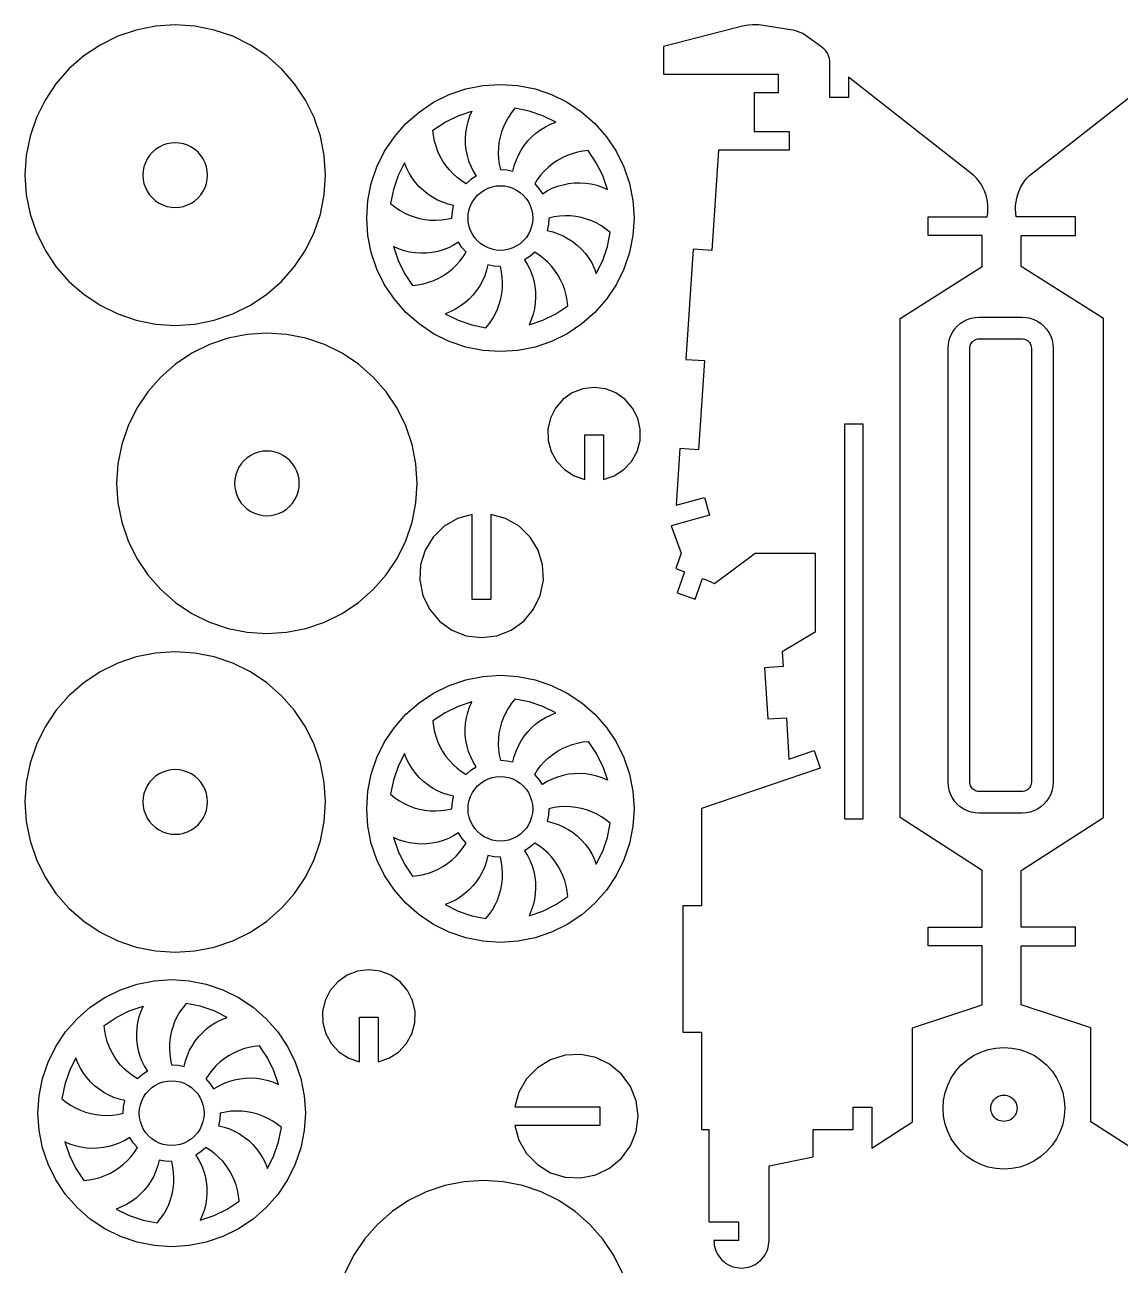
# Model space of a CAD drawing. Extents: x -1116 to 10, y -147 to 515.
# Drawn here: x -1114.5 to -761.1, y 113.3 to 515.3 of the extents above; entities that cross this region are included whole.
import ezdxf

# ---------------------------------------------------------------- set-up
doc = ezdxf.new("R2010")
doc.units = 0
doc.header["$MEASUREMENT"] = 0
doc.layers.get('0').update_dxf_attribs({"linetype": 'CONTINUOUS'})

msp = doc.modelspace()

# ---------------------------------------------------------------- linework, layer by layer
for points in [[(-1053.4, 513.69), (-1059.63, 514.92), (-1065.96, 515.34), (-1072.29, 514.92), (-1078.51, 513.69), (-1084.52, 511.65), (-1090.21, 508.84), (-1095.48, 505.32), (-1100.25, 501.13), (-1104.44, 496.36), (-1107.96, 491.09), (-1110.77, 485.4), (-1112.81, 479.39), (-1114.04, 473.17), (-1114.46, 466.84), (-1114.04, 460.51), (-1112.81, 454.28), (-1110.77, 448.28), (-1107.96, 442.59), (-1104.44, 437.31), (-1100.25, 432.54), (-1095.48, 428.36), (-1090.21, 424.83), (-1084.52, 422.03), (-1078.51, 419.99), (-1072.29, 418.75), (-1065.96, 418.33), (-1059.63, 418.75), (-1053.4, 419.99), (-1047.4, 422.03), (-1041.71, 424.83), (-1036.43, 428.36), (-1031.66, 432.54), (-1027.48, 437.31), (-1023.95, 442.59), (-1021.15, 448.28), (-1019.11, 454.28), (-1017.87, 460.51), (-1017.46, 466.84), (-1017.87, 473.17), (-1019.11, 479.39), (-1021.15, 485.4), (-1023.95, 491.09), (-1027.48, 496.36), (-1031.66, 501.13), (-1036.43, 505.32), (-1041.71, 508.84), (-1047.4, 511.65)], [(-893.75, 128.83), (-884.16, 128.83), (-884.16, 122.83), (-892.14, 122.83), (-892.1, 122.06), (-892, 121.29), (-891.83, 120.53), (-891.6, 119.79), (-891.3, 119.07), (-890.94, 118.38), (-890.53, 117.73), (-890.05, 117.11), (-889.53, 116.54), (-888.96, 116.02), (-888.34, 115.54), (-887.69, 115.13), (-887, 114.77), (-886.28, 114.47), (-885.54, 114.24), (-884.78, 114.07), (-884.01, 113.97), (-883.24, 113.93), (-882.46, 113.97), (-881.69, 114.07), (-880.94, 114.24), (-880.2, 114.47), (-879.48, 114.77), (-878.79, 115.13), (-878.14, 115.54), (-877.52, 116.02), (-876.95, 116.54), (-876.42, 117.11), (-875.95, 117.73), (-875.53, 118.38), (-875.17, 119.07), (-874.88, 119.79), (-874.64, 120.53), (-874.48, 121.29), (-874.37, 122.06), (-874.34, 122.83), (-874.34, 146.91), (-860.14, 149.89), (-860.14, 158.71), (-847.22, 158.71), (-847.22, 165.93), (-841.22, 165.93), (-841.22, 152.65), (-828, 161.15), (-828, 191.47), (-805.55, 198.95), (-805.55, 218.01), (-823.02, 218.01), (-823.02, 224.01), (-805.55, 224.01), (-805.55, 242.34), (-832.02, 259.46), (-832.02, 420.54), (-805.55, 437.36), (-805.55, 447.37), (-823.02, 447.37), (-823.02, 453.37), (-803.94, 453.37), (-803.77, 454.57), (-803.7, 455.79), (-803.73, 457.01), (-803.85, 458.22), (-804.08, 459.42), (-804.4, 460.59), (-804.82, 461.74), (-805.33, 462.84), (-805.93, 463.9), (-806.61, 464.91), (-807.38, 465.86), (-808.22, 466.75), (-848.75, 498.51), (-848.75, 491.95), (-854.74, 491.95), (-854.74, 503.64), (-854.87, 504.53), (-855.14, 505.39), (-855.53, 506.2), (-856.03, 506.94), (-856.65, 507.6), (-857.74, 508.49), (-863.42, 512.55), (-866.02, 513.51), (-877.67, 515.34), (-879.65, 515.33), (-880.97, 515.21), (-882.92, 514.88), (-908.35, 508.33), (-908.35, 499.42), (-871.39, 499.42), (-871.39, 493.42), (-879.17, 493.42), (-879.17, 480.88), (-867.8, 480.88), (-867.8, 474.88), (-890.69, 474.88), (-892.82, 442.5), (-898.8, 442.9), (-901.17, 407.33), (-895.18, 406.93), (-897.1, 378.17), (-903.08, 378.57), (-904.3, 360.25), (-895.17, 362.79), (-893.57, 357.01), (-905.89, 353.57), (-902.68, 344.82), (-904.47, 339.78), (-901.59, 338.76), (-903.99, 332.01), (-898.16, 329.95), (-895.8, 336.59), (-894.89, 336.27), (-891.98, 335.02), (-878.87, 344.82), (-859.47, 344.82), (-859.47, 319.29), (-870.07, 312.86), (-869.78, 308.14), (-875.77, 307.77), (-874.75, 291.26), (-868.76, 291.63), (-867.94, 278.28), (-859.79, 281.05), (-857.85, 275.37), (-896.18, 262.31), (-896.18, 230.88), (-902.18, 230.88), (-902.18, 190.07), (-896.18, 190.07), (-896.18, 158.71), (-893.75, 158.71)], [(-919.36, 441.82), (-921.17, 436.48), (-923.67, 431.42), (-926.8, 426.73), (-930.52, 422.49), (-934.77, 418.77), (-939.46, 415.63), (-944.52, 413.14), (-949.86, 411.32), (-955.39, 410.22), (-961.02, 409.85), (-966.65, 410.22), (-972.19, 411.32), (-977.53, 413.14), (-982.59, 415.63), (-987.28, 418.77), (-991.52, 422.49), (-995.24, 426.73), (-998.38, 431.42), (-1000.87, 436.48), (-1002.69, 441.82), (-1003.79, 447.36), (-1004.16, 452.99), (-1003.79, 458.62), (-1002.69, 464.15), (-1000.87, 469.49), (-998.38, 474.55), (-995.24, 479.25), (-991.52, 483.49), (-987.28, 487.21), (-982.59, 490.34), (-977.53, 492.84), (-972.19, 494.65), (-966.65, 495.75), (-961.02, 496.12), (-955.39, 495.75), (-949.86, 494.65), (-944.52, 492.84), (-939.46, 490.34), (-934.77, 487.21), (-930.52, 483.49), (-926.8, 479.25), (-923.67, 474.55), (-921.17, 469.49), (-919.36, 464.15), (-918.26, 458.62), (-917.89, 452.99), (-918.26, 447.36)], [(-982.26, 477.85), (-982.59, 479.58), (-982.78, 481.34), (-978.89, 483.93), (-974.7, 486), (-970.27, 487.5), (-971, 485.82), (-971.58, 484.08), (-972.01, 482.3), (-972.28, 480.49), (-972.4, 478.66), (-972.35, 476.83), (-972.15, 475.01), (-971.79, 473.21), (-971.27, 471.45), (-970.61, 469.75), (-969.8, 468.1), (-968.85, 466.54), (-970.55, 465.4), (-972.09, 464.05), (-973.57, 465), (-974.97, 466.07), (-976.28, 467.25), (-977.49, 468.53), (-978.59, 469.91), (-979.58, 471.37), (-980.44, 472.9), (-981.18, 474.5), (-981.79, 476.16)], [(-961.02, 468.63), (-958.98, 468.5), (-956.98, 468.1), (-956.54, 469.88), (-955.95, 471.61), (-955.21, 473.29), (-954.34, 474.9), (-953.32, 476.43), (-952.18, 477.86), (-950.91, 479.18), (-949.54, 480.4), (-948.06, 481.49), (-946.5, 482.44), (-944.86, 483.26), (-943.16, 483.93), (-947.35, 486), (-951.78, 487.5), (-956.36, 488.42), (-957.46, 487.04), (-958.45, 485.58), (-959.32, 484.05), (-960.06, 482.45), (-960.67, 480.8), (-961.15, 479.1), (-961.48, 477.37), (-961.67, 475.62), (-961.73, 473.86), (-961.63, 472.1), (-961.4, 470.35)], [(-1057.67, 473.19), (-1058.57, 474.22), (-1059.6, 475.12), (-1060.74, 475.88), (-1061.96, 476.48), (-1063.26, 476.92), (-1064.59, 477.19), (-1065.96, 477.28), (-1067.32, 477.19), (-1068.66, 476.92), (-1069.95, 476.48), (-1071.18, 475.88), (-1072.31, 475.12), (-1073.34, 474.22), (-1074.24, 473.19), (-1075, 472.06), (-1075.6, 470.83), (-1076.04, 469.54), (-1076.31, 468.2), (-1076.4, 466.84), (-1076.31, 465.47), (-1076.04, 464.13), (-1075.6, 462.84), (-1075, 461.62), (-1074.24, 460.48), (-1073.34, 459.45), (-1072.31, 458.55), (-1071.18, 457.8), (-1069.95, 457.19), (-1068.66, 456.75), (-1067.32, 456.49), (-1065.96, 456.4), (-1064.59, 456.49), (-1063.26, 456.75), (-1061.96, 457.19), (-1060.74, 457.8), (-1059.6, 458.55), (-1058.57, 459.45), (-1057.67, 460.48), (-1056.92, 461.62), (-1056.31, 462.84), (-1055.87, 464.13), (-1055.61, 465.47), (-1055.52, 466.84), (-1055.61, 468.2), (-1055.87, 469.54), (-1056.31, 470.83), (-1056.92, 472.06)], [(-948.61, 462.51), (-947.48, 460.81), (-945.91, 461.76), (-944.27, 462.57), (-942.56, 463.24), (-940.8, 463.75), (-939, 464.11), (-937.18, 464.32), (-935.35, 464.36), (-933.52, 464.25), (-931.71, 463.98), (-929.93, 463.55), (-928.19, 462.97), (-926.51, 462.24), (-928.01, 466.66), (-930.08, 470.85), (-932.68, 474.74), (-934.43, 474.55), (-936.16, 474.22), (-937.86, 473.75), (-939.51, 473.14), (-941.11, 472.41), (-942.64, 471.54), (-944.1, 470.55), (-945.48, 469.45), (-946.76, 468.24), (-947.94, 466.93), (-949.01, 465.53), (-949.96, 464.05)], [(-994.04, 466.66), (-995.54, 462.24), (-996.45, 457.65), (-995.08, 456.55), (-993.62, 455.56), (-992.09, 454.69), (-990.49, 453.95), (-988.84, 453.34), (-987.14, 452.87), (-985.41, 452.53), (-983.66, 452.34), (-981.9, 452.29), (-980.14, 452.38), (-978.39, 452.61), (-976.67, 452.99), (-976.53, 455.03), (-976.14, 457.04), (-977.92, 457.47), (-979.65, 458.06), (-981.33, 458.8), (-982.94, 459.68), (-984.46, 460.69), (-985.89, 461.84), (-987.22, 463.1), (-988.43, 464.47), (-989.52, 465.95), (-990.48, 467.51), (-991.3, 469.15), (-991.97, 470.85)], [(-963.73, 463.07), (-962.39, 463.34), (-961.02, 463.43), (-959.66, 463.34), (-958.32, 463.07), (-957.03, 462.63), (-955.8, 462.03), (-954.67, 461.27), (-953.64, 460.37), (-952.74, 459.34), (-951.98, 458.21), (-951.38, 456.98), (-950.94, 455.69), (-950.67, 454.35), (-950.58, 452.99), (-950.67, 451.62), (-950.94, 450.29), (-951.38, 448.99), (-951.98, 447.77), (-952.74, 446.63), (-953.64, 445.61), (-954.67, 444.7), (-955.8, 443.95), (-957.03, 443.34), (-958.32, 442.9), (-959.66, 442.64), (-961.02, 442.55), (-962.39, 442.64), (-963.73, 442.9), (-965.02, 443.34), (-966.24, 443.95), (-967.38, 444.7), (-968.41, 445.61), (-969.31, 446.63), (-970.07, 447.77), (-970.67, 448.99), (-971.11, 450.29), (-971.38, 451.62), (-971.46, 452.99), (-971.38, 454.35), (-971.11, 455.69), (-970.67, 456.98), (-970.07, 458.21), (-969.31, 459.34), (-968.41, 460.37), (-967.38, 461.27), (-966.24, 462.03), (-965.02, 462.63)], [(-925.6, 448.32), (-926.97, 449.43), (-928.43, 450.42), (-929.96, 451.29), (-931.56, 452.03), (-933.21, 452.64), (-934.91, 453.11), (-936.64, 453.44), (-938.39, 453.64), (-940.15, 453.69), (-941.91, 453.6), (-943.66, 453.36), (-945.38, 452.99), (-945.51, 450.95), (-945.91, 448.94), (-944.13, 448.5), (-942.4, 447.91), (-940.72, 447.18), (-939.11, 446.3), (-937.59, 445.28), (-936.15, 444.14), (-934.83, 442.88), (-933.61, 441.5), (-932.53, 440.03), (-931.57, 438.47), (-930.75, 436.83), (-930.08, 435.12), (-928.01, 439.31), (-926.51, 443.74)], [(-989.37, 431.23), (-987.62, 431.42), (-985.89, 431.76), (-984.19, 432.23), (-982.54, 432.83), (-980.94, 433.57), (-979.4, 434.44), (-977.94, 435.42), (-976.57, 436.52), (-975.29, 437.73), (-974.11, 439.04), (-973.04, 440.44), (-972.09, 441.93), (-973.44, 443.46), (-974.57, 445.17), (-976.14, 444.21), (-977.78, 443.4), (-979.49, 442.74), (-981.25, 442.22), (-983.05, 441.86), (-984.87, 441.66), (-986.7, 441.61), (-988.53, 441.73), (-990.34, 442), (-992.12, 442.43), (-993.86, 443.01), (-995.54, 443.74), (-994.04, 439.31), (-991.97, 435.12)], [(-939.27, 424.64), (-939.46, 426.39), (-939.79, 428.12), (-940.26, 429.82), (-940.87, 431.47), (-941.61, 433.07), (-942.47, 434.61), (-943.46, 436.07), (-944.56, 437.44), (-945.77, 438.72), (-947.08, 439.9), (-948.48, 440.97), (-949.96, 441.93), (-951.5, 440.58), (-953.2, 439.44), (-952.25, 437.87), (-951.44, 436.23), (-950.77, 434.52), (-950.26, 432.76), (-949.9, 430.97), (-949.7, 429.15), (-949.65, 427.31), (-949.76, 425.48), (-950.04, 423.67), (-950.46, 421.89), (-951.05, 420.15), (-951.78, 418.47), (-947.35, 419.97), (-943.16, 422.04)], [(-965.69, 417.56), (-964.58, 418.93), (-963.59, 420.39), (-962.73, 421.92), (-961.98, 423.52), (-961.38, 425.18), (-960.9, 426.87), (-960.57, 428.6), (-960.37, 430.35), (-960.32, 432.12), (-960.42, 433.88), (-960.65, 435.62), (-961.02, 437.34), (-963.07, 437.48), (-965.07, 437.88), (-965.51, 436.1), (-966.1, 434.36), (-966.83, 432.68), (-967.71, 431.08), (-968.73, 429.55), (-969.87, 428.12), (-971.14, 426.79), (-972.51, 425.58), (-973.98, 424.49), (-975.55, 423.53), (-977.19, 422.71), (-978.89, 422.04), (-974.7, 419.97), (-970.27, 418.47)], [(-814.47, 417.07), (-813.6, 418.05), (-812.62, 418.91), (-811.53, 419.64), (-810.36, 420.22), (-809.12, 420.64), (-807.84, 420.89), (-806.53, 420.98), (-792.69, 420.98), (-791.39, 420.89), (-790.1, 420.64), (-788.86, 420.22), (-787.69, 419.64), (-786.6, 418.91), (-785.62, 418.05), (-784.76, 417.07), (-784.03, 415.98), (-783.45, 414.81), (-783.03, 413.57), (-782.78, 412.28), (-782.69, 410.98), (-782.69, 270.8), (-782.78, 269.5), (-783.03, 268.21), (-783.45, 266.98), (-784.03, 265.8), (-784.76, 264.72), (-785.62, 263.73), (-786.6, 262.87), (-787.69, 262.14), (-788.86, 261.56), (-790.1, 261.14), (-791.39, 260.89), (-792.69, 260.8), (-806.53, 260.8), (-807.84, 260.89), (-809.12, 261.14), (-810.36, 261.56), (-811.53, 262.14), (-812.62, 262.87), (-813.6, 263.73), (-814.47, 264.72), (-815.19, 265.8), (-815.77, 266.98), (-816.19, 268.21), (-816.45, 269.5), (-816.53, 270.8), (-816.53, 410.98), (-816.45, 412.28), (-816.19, 413.57), (-815.77, 414.81), (-815.19, 415.98)], [(-1030.03, 319.22), (-1023.8, 320.46), (-1017.8, 322.5), (-1012.11, 325.3), (-1006.83, 328.83), (-1002.06, 333.01), (-997.88, 337.78), (-994.35, 343.06), (-991.55, 348.75), (-989.51, 354.75), (-988.27, 360.98), (-987.86, 367.31), (-988.27, 373.64), (-989.51, 379.86), (-991.55, 385.87), (-994.35, 391.56), (-997.88, 396.83), (-1002.06, 401.6), (-1006.83, 405.79), (-1012.11, 409.31), (-1017.8, 412.12), (-1023.8, 414.16), (-1030.03, 415.39), (-1036.36, 415.81), (-1042.69, 415.39), (-1048.91, 414.16), (-1054.92, 412.12), (-1060.61, 409.31), (-1065.88, 405.79), (-1070.65, 401.6), (-1074.84, 396.83), (-1078.36, 391.56), (-1081.17, 385.87), (-1083.21, 379.86), (-1084.44, 373.64), (-1084.86, 367.31), (-1084.44, 360.98), (-1083.21, 354.75), (-1081.17, 348.75), (-1078.36, 343.06), (-1074.84, 337.78), (-1070.65, 333.01), (-1065.88, 328.83), (-1060.61, 325.3), (-1054.92, 322.5), (-1048.91, 320.46), (-1042.69, 319.22), (-1036.36, 318.81)], [(-789.92, 269.65), (-790.09, 269.3), (-790.31, 268.98), (-790.57, 268.68), (-790.87, 268.42), (-791.19, 268.2), (-791.54, 268.03), (-791.92, 267.9), (-792.3, 267.83), (-792.69, 267.8), (-806.53, 267.8), (-806.92, 267.83), (-807.31, 267.9), (-807.68, 268.03), (-808.03, 268.2), (-808.36, 268.42), (-808.65, 268.68), (-808.91, 268.98), (-809.13, 269.3), (-809.3, 269.65), (-809.43, 270.03), (-809.51, 270.41), (-809.53, 270.8), (-809.53, 410.98), (-809.51, 411.37), (-809.43, 411.76), (-809.3, 412.13), (-809.13, 412.48), (-808.91, 412.81), (-808.65, 413.1), (-808.36, 413.36), (-808.03, 413.58), (-807.68, 413.75), (-807.31, 413.88), (-806.92, 413.95), (-806.53, 413.98), (-792.69, 413.98), (-792.3, 413.95), (-791.92, 413.88), (-791.54, 413.75), (-791.19, 413.58), (-790.87, 413.36), (-790.57, 413.1), (-790.31, 412.81), (-790.09, 412.48), (-789.92, 412.13), (-789.79, 411.76), (-789.72, 411.37), (-789.69, 410.98), (-789.69, 270.8), (-789.72, 270.41), (-789.79, 270.03)], [(-933.8, 382.96), (-927.8, 382.96), (-927.8, 368.6), (-924.33, 369.77), (-921.24, 371.74), (-918.72, 374.41), (-916.93, 377.6), (-915.96, 381.13), (-915.88, 384.8), (-916.7, 388.37), (-918.35, 391.64), (-920.75, 394.41), (-923.74, 396.52), (-927.16, 397.83), (-930.8, 398.28), (-934.44, 397.83), (-937.85, 396.52), (-940.85, 394.41), (-943.25, 391.64), (-944.9, 388.37), (-945.71, 384.8), (-945.63, 381.13), (-944.67, 377.6), (-942.87, 374.41), (-940.36, 371.74), (-937.27, 369.77), (-933.8, 368.6)], [(-849.94, 386.39), (-849.94, 258.98), (-843.94, 258.98), (-843.94, 386.39)], [(-1030, 375.59), (-1031.14, 376.35), (-1032.36, 376.95), (-1033.66, 377.39), (-1034.99, 377.66), (-1036.36, 377.75), (-1037.72, 377.66), (-1039.06, 377.39), (-1040.35, 376.95), (-1041.58, 376.35), (-1042.71, 375.59), (-1043.74, 374.69), (-1044.64, 373.66), (-1045.4, 372.53), (-1046, 371.3), (-1046.44, 370.01), (-1046.71, 368.67), (-1046.8, 367.31), (-1046.71, 365.94), (-1046.44, 364.61), (-1046, 363.31), (-1045.4, 362.09), (-1044.64, 360.95), (-1043.74, 359.93), (-1042.71, 359.02), (-1041.58, 358.27), (-1040.35, 357.66), (-1039.06, 357.22), (-1037.72, 356.96), (-1036.36, 356.87), (-1034.99, 356.96), (-1033.66, 357.22), (-1032.36, 357.66), (-1031.14, 358.27), (-1030, 359.02), (-1028.97, 359.93), (-1028.07, 360.95), (-1027.32, 362.09), (-1026.71, 363.31), (-1026.27, 364.61), (-1026.01, 365.94), (-1025.92, 367.31), (-1026.01, 368.67), (-1026.27, 370.01), (-1026.71, 371.3), (-1027.32, 372.53), (-1028.07, 373.66), (-1028.97, 374.69)], [(-964.11, 329.77), (-970.11, 329.77), (-970.11, 357.28), (-974.9, 355.93), (-979.2, 353.44), (-982.76, 349.96), (-985.35, 345.72), (-986.81, 340.96), (-987.05, 336), (-986.07, 331.13), (-983.91, 326.65), (-980.71, 322.84), (-976.67, 319.94), (-972.04, 318.12), (-967.11, 317.5), (-962.18, 318.12), (-957.55, 319.94), (-953.51, 322.84), (-950.31, 326.65), (-948.16, 331.13), (-947.17, 336), (-947.41, 340.96), (-948.88, 345.72), (-951.47, 349.96), (-955.02, 353.44), (-959.33, 355.93), (-964.11, 357.28)], [(-1095.48, 302.92), (-1100.25, 298.74), (-1104.44, 293.97), (-1107.96, 288.69), (-1110.77, 283), (-1112.81, 277), (-1114.04, 270.77), (-1114.46, 264.44), (-1114.04, 258.11), (-1112.81, 251.89), (-1110.77, 245.88), (-1107.96, 240.19), (-1104.44, 234.92), (-1100.25, 230.15), (-1095.48, 225.96), (-1090.21, 222.44), (-1084.52, 219.63), (-1078.51, 217.59), (-1072.29, 216.36), (-1065.96, 215.94), (-1059.63, 216.36), (-1053.4, 217.59), (-1047.4, 219.63), (-1041.71, 222.44), (-1036.43, 225.96), (-1031.66, 230.15), (-1027.48, 234.92), (-1023.95, 240.19), (-1021.15, 245.88), (-1019.11, 251.89), (-1017.87, 258.11), (-1017.46, 264.44), (-1017.87, 270.77), (-1019.11, 277), (-1021.15, 283), (-1023.95, 288.69), (-1027.48, 293.97), (-1031.66, 298.74), (-1036.43, 302.92), (-1041.71, 306.45), (-1047.4, 309.25), (-1053.4, 311.29), (-1059.63, 312.53), (-1065.96, 312.95), (-1072.29, 312.53), (-1078.51, 311.29), (-1084.52, 309.25), (-1090.21, 306.45)], [(-921.17, 278.74), (-919.36, 273.4), (-918.26, 267.87), (-917.89, 262.24), (-918.26, 256.61), (-919.36, 251.07), (-921.17, 245.73), (-923.67, 240.67), (-926.8, 235.98), (-930.52, 231.74), (-934.77, 228.02), (-939.46, 224.88), (-944.52, 222.39), (-949.86, 220.57), (-955.39, 219.47), (-961.02, 219.1), (-966.65, 219.47), (-972.19, 220.57), (-977.53, 222.39), (-982.59, 224.88), (-987.28, 228.02), (-991.52, 231.74), (-995.24, 235.98), (-998.38, 240.67), (-1000.87, 245.73), (-1002.69, 251.07), (-1003.79, 256.61), (-1004.16, 262.24), (-1003.79, 267.87), (-1002.69, 273.4), (-1000.87, 278.74), (-998.38, 283.8), (-995.24, 288.5), (-991.52, 292.74), (-987.28, 296.46), (-982.59, 299.59), (-977.53, 302.09), (-972.19, 303.9), (-966.65, 305), (-961.02, 305.37), (-955.39, 305), (-949.86, 303.9), (-944.52, 302.09), (-939.46, 299.59), (-934.77, 296.46), (-930.52, 292.74), (-926.8, 288.5), (-923.67, 283.8)], [(-956.36, 297.67), (-957.46, 296.29), (-958.45, 294.83), (-959.32, 293.3), (-960.06, 291.7), (-960.67, 290.05), (-961.15, 288.35), (-961.48, 286.62), (-961.67, 284.87), (-961.73, 283.11), (-961.63, 281.35), (-961.4, 279.6), (-961.02, 277.88), (-958.98, 277.75), (-956.98, 277.35), (-956.54, 279.13), (-955.95, 280.86), (-955.21, 282.54), (-954.34, 284.15), (-953.32, 285.68), (-952.18, 287.11), (-950.91, 288.43), (-949.54, 289.65), (-948.06, 290.74), (-946.5, 291.69), (-944.86, 292.51), (-943.16, 293.18), (-947.35, 295.25), (-951.78, 296.75)], [(-970.55, 274.65), (-968.85, 275.79), (-969.8, 277.35), (-970.61, 279), (-971.27, 280.7), (-971.79, 282.46), (-972.15, 284.26), (-972.35, 286.08), (-972.4, 287.91), (-972.28, 289.74), (-972.01, 291.55), (-971.58, 293.33), (-971, 295.07), (-970.27, 296.75), (-974.7, 295.25), (-978.89, 293.18), (-982.78, 290.59), (-982.59, 288.83), (-982.26, 287.1), (-981.79, 285.41), (-981.18, 283.75), (-980.44, 282.15), (-979.58, 280.62), (-978.59, 279.16), (-977.49, 277.78), (-976.28, 276.5), (-974.97, 275.32), (-973.57, 274.25), (-972.09, 273.3)], [(-932.68, 283.99), (-930.08, 280.1), (-928.01, 275.91), (-926.51, 271.49), (-928.19, 272.22), (-929.93, 272.8), (-931.71, 273.23), (-933.52, 273.5), (-935.35, 273.61), (-937.18, 273.57), (-939, 273.36), (-940.8, 273), (-942.56, 272.49), (-944.27, 271.82), (-945.91, 271.01), (-947.48, 270.06), (-948.61, 271.76), (-949.96, 273.3), (-949.01, 274.78), (-947.94, 276.18), (-946.76, 277.49), (-945.48, 278.7), (-944.1, 279.8), (-942.64, 280.79), (-941.11, 281.66), (-939.51, 282.39), (-937.86, 283), (-936.16, 283.47), (-934.43, 283.8)], [(-994.04, 275.91), (-995.54, 271.49), (-996.45, 266.9), (-995.08, 265.8), (-993.62, 264.81), (-992.09, 263.94), (-990.49, 263.2), (-988.84, 262.59), (-987.14, 262.12), (-985.41, 261.78), (-983.66, 261.59), (-981.9, 261.54), (-980.14, 261.63), (-978.39, 261.86), (-976.67, 262.24), (-976.53, 264.28), (-976.14, 266.29), (-977.92, 266.72), (-979.65, 267.31), (-981.33, 268.05), (-982.94, 268.93), (-984.46, 269.94), (-985.89, 271.09), (-987.22, 272.35), (-988.43, 273.72), (-989.52, 275.2), (-990.48, 276.76), (-991.3, 278.4), (-991.97, 280.1)], [(-1074.24, 258.09), (-1073.34, 257.06), (-1072.31, 256.16), (-1071.18, 255.4), (-1069.95, 254.8), (-1068.66, 254.36), (-1067.32, 254.09), (-1065.96, 254), (-1064.59, 254.09), (-1063.26, 254.36), (-1061.96, 254.8), (-1060.74, 255.4), (-1059.6, 256.16), (-1058.57, 257.06), (-1057.67, 258.09), (-1056.92, 259.22), (-1056.31, 260.45), (-1055.87, 261.74), (-1055.61, 263.08), (-1055.52, 264.44), (-1055.61, 265.81), (-1055.87, 267.15), (-1056.31, 268.44), (-1056.92, 269.66), (-1057.67, 270.8), (-1058.57, 271.83), (-1059.6, 272.73), (-1060.74, 273.49), (-1061.96, 274.09), (-1063.26, 274.53), (-1064.59, 274.79), (-1065.96, 274.88), (-1067.32, 274.79), (-1068.66, 274.53), (-1069.95, 274.09), (-1071.18, 273.49), (-1072.31, 272.73), (-1073.34, 271.83), (-1074.24, 270.8), (-1075, 269.66), (-1075.6, 268.44), (-1076.04, 267.15), (-1076.31, 265.81), (-1076.4, 264.44), (-1076.31, 263.08), (-1076.04, 261.74), (-1075.6, 260.45), (-1075, 259.22)], [(-965.02, 271.88), (-963.73, 272.32), (-962.39, 272.59), (-961.02, 272.68), (-959.66, 272.59), (-958.32, 272.32), (-957.03, 271.88), (-955.8, 271.28), (-954.67, 270.52), (-953.64, 269.62), (-952.74, 268.59), (-951.98, 267.46), (-951.38, 266.23), (-950.94, 264.94), (-950.67, 263.6), (-950.58, 262.24), (-950.67, 260.87), (-950.94, 259.54), (-951.38, 258.24), (-951.98, 257.02), (-952.74, 255.88), (-953.64, 254.86), (-954.67, 253.95), (-955.8, 253.2), (-957.03, 252.59), (-958.32, 252.15), (-959.66, 251.89), (-961.02, 251.8), (-962.39, 251.89), (-963.73, 252.15), (-965.02, 252.59), (-966.24, 253.2), (-967.38, 253.95), (-968.41, 254.86), (-969.31, 255.88), (-970.07, 257.02), (-970.67, 258.24), (-971.11, 259.54), (-971.38, 260.87), (-971.46, 262.24), (-971.38, 263.6), (-971.11, 264.94), (-970.67, 266.23), (-970.07, 267.46), (-969.31, 268.59), (-968.41, 269.62), (-967.38, 270.52), (-966.24, 271.28)], [(-925.6, 257.57), (-926.97, 258.68), (-928.43, 259.67), (-929.96, 260.54), (-931.56, 261.28), (-933.21, 261.89), (-934.91, 262.36), (-936.64, 262.69), (-938.39, 262.89), (-940.15, 262.94), (-941.91, 262.85), (-943.66, 262.61), (-945.38, 262.24), (-945.51, 260.2), (-945.91, 258.19), (-944.13, 257.75), (-942.4, 257.16), (-940.72, 256.43), (-939.11, 255.55), (-937.59, 254.53), (-936.15, 253.39), (-934.83, 252.13), (-933.61, 250.75), (-932.53, 249.28), (-931.57, 247.72), (-930.75, 246.08), (-930.08, 244.37), (-928.01, 248.56), (-926.51, 252.99)], [(-989.37, 240.48), (-987.62, 240.67), (-985.89, 241.01), (-984.19, 241.48), (-982.54, 242.08), (-980.94, 242.82), (-979.4, 243.69), (-977.94, 244.67), (-976.57, 245.77), (-975.29, 246.98), (-974.11, 248.29), (-973.04, 249.69), (-972.09, 251.18), (-973.44, 252.71), (-974.57, 254.42), (-976.14, 253.46), (-977.78, 252.65), (-979.49, 251.99), (-981.25, 251.47), (-983.05, 251.11), (-984.87, 250.91), (-986.7, 250.86), (-988.53, 250.98), (-990.34, 251.25), (-992.12, 251.68), (-993.86, 252.26), (-995.54, 252.99), (-994.04, 248.56), (-991.97, 244.37)], [(-939.27, 233.89), (-939.46, 235.64), (-939.79, 237.37), (-940.26, 239.07), (-940.87, 240.72), (-941.61, 242.32), (-942.47, 243.86), (-943.46, 245.32), (-944.56, 246.69), (-945.77, 247.97), (-947.08, 249.15), (-948.48, 250.22), (-949.96, 251.18), (-951.5, 249.83), (-953.2, 248.69), (-952.25, 247.12), (-951.44, 245.48), (-950.77, 243.77), (-950.26, 242.01), (-949.9, 240.22), (-949.7, 238.4), (-949.65, 236.56), (-949.76, 234.73), (-950.04, 232.92), (-950.46, 231.14), (-951.05, 229.4), (-951.78, 227.72), (-947.35, 229.22), (-943.16, 231.29)], [(-965.69, 226.81), (-964.58, 228.18), (-963.59, 229.64), (-962.73, 231.17), (-961.98, 232.77), (-961.38, 234.43), (-960.9, 236.12), (-960.57, 237.85), (-960.37, 239.6), (-960.32, 241.37), (-960.42, 243.12), (-960.65, 244.87), (-961.02, 246.59), (-963.07, 246.73), (-965.07, 247.13), (-965.51, 245.35), (-966.1, 243.61), (-966.83, 241.93), (-967.71, 240.33), (-968.73, 238.8), (-969.87, 237.37), (-971.14, 236.04), (-972.51, 234.83), (-973.98, 233.74), (-975.55, 232.78), (-977.19, 231.96), (-978.89, 231.29), (-974.7, 229.22), (-970.27, 227.72)], [(-1006.47, 194.92), (-1000.47, 194.92), (-1000.47, 180.56), (-997, 181.73), (-993.91, 183.7), (-991.39, 186.36), (-989.6, 189.56), (-988.63, 193.09), (-988.55, 196.76), (-989.36, 200.33), (-991.02, 203.6), (-993.42, 206.37), (-996.41, 208.47), (-999.83, 209.79), (-1003.47, 210.24), (-1007.1, 209.79), (-1010.52, 208.47), (-1013.52, 206.37), (-1015.92, 203.6), (-1017.57, 200.33), (-1018.38, 196.76), (-1018.3, 193.09), (-1017.34, 189.56), (-1015.54, 186.36), (-1013.03, 183.7), (-1009.94, 181.73), (-1006.47, 180.56)], [(-1025.44, 152.78), (-1027.25, 147.44), (-1029.75, 142.38), (-1032.88, 137.68), (-1036.6, 133.44), (-1040.85, 129.72), (-1045.54, 126.59), (-1050.6, 124.09), (-1055.94, 122.28), (-1061.47, 121.18), (-1067.1, 120.81), (-1072.74, 121.18), (-1078.27, 122.28), (-1083.61, 124.09), (-1088.67, 126.59), (-1093.36, 129.72), (-1097.61, 133.44), (-1101.33, 137.68), (-1104.46, 142.38), (-1106.96, 147.44), (-1108.77, 152.78), (-1109.87, 158.31), (-1110.24, 163.94), (-1109.87, 169.57), (-1108.77, 175.11), (-1106.96, 180.45), (-1104.46, 185.51), (-1101.33, 190.2), (-1097.61, 194.44), (-1093.36, 198.16), (-1088.67, 201.3), (-1083.61, 203.79), (-1078.27, 205.61), (-1072.74, 206.71), (-1067.1, 207.08), (-1061.47, 206.71), (-1055.94, 205.61), (-1050.6, 203.79), (-1045.54, 201.3), (-1040.85, 198.16), (-1036.6, 194.44), (-1032.88, 190.2), (-1029.75, 185.51), (-1027.25, 180.45), (-1025.44, 175.11), (-1024.34, 169.57), (-1023.97, 163.94), (-1024.34, 158.31)], [(-1088.34, 188.81), (-1088.67, 190.54), (-1088.86, 192.29), (-1084.97, 194.89), (-1080.78, 196.96), (-1076.35, 198.46), (-1077.08, 196.78), (-1077.66, 195.04), (-1078.09, 193.26), (-1078.36, 191.45), (-1078.48, 189.62), (-1078.43, 187.78), (-1078.23, 185.96), (-1077.87, 184.17), (-1077.35, 182.41), (-1076.69, 180.7), (-1075.88, 179.06), (-1074.93, 177.49), (-1076.63, 176.35), (-1078.17, 175), (-1079.65, 175.96), (-1081.05, 177.03), (-1082.36, 178.21), (-1083.57, 179.49), (-1084.67, 180.86), (-1085.66, 182.32), (-1086.52, 183.86), (-1087.26, 185.46), (-1087.87, 187.11)], [(-1067.11, 179.59), (-1065.06, 179.45), (-1063.06, 179.05), (-1062.62, 180.83), (-1062.03, 182.57), (-1061.3, 184.25), (-1060.42, 185.85), (-1059.4, 187.38), (-1058.26, 188.81), (-1056.99, 190.14), (-1055.62, 191.35), (-1054.15, 192.44), (-1052.58, 193.4), (-1050.94, 194.22), (-1049.24, 194.89), (-1053.43, 196.96), (-1057.86, 198.46), (-1062.44, 199.37), (-1063.55, 198), (-1064.54, 196.54), (-1065.4, 195.01), (-1066.14, 193.41), (-1066.75, 191.75), (-1067.23, 190.06), (-1067.56, 188.33), (-1067.76, 186.58), (-1067.81, 184.81), (-1067.71, 183.06), (-1067.48, 181.31)], [(-1054.69, 173.47), (-1053.56, 171.76), (-1051.99, 172.72), (-1050.35, 173.53), (-1048.64, 174.19), (-1046.88, 174.71), (-1045.08, 175.07), (-1043.26, 175.27), (-1041.43, 175.32), (-1039.6, 175.2), (-1037.79, 174.93), (-1036.01, 174.5), (-1034.27, 173.92), (-1032.59, 173.19), (-1034.09, 177.62), (-1036.16, 181.81), (-1038.76, 185.7), (-1040.51, 185.51), (-1042.24, 185.17), (-1043.94, 184.7), (-1045.59, 184.1), (-1047.19, 183.36), (-1048.73, 182.5), (-1050.19, 181.51), (-1051.56, 180.41), (-1052.84, 179.2), (-1054.02, 177.89), (-1055.09, 176.49), (-1056.04, 175.01)], [(-803.62, 146.57), (-806.05, 147.39), (-808.36, 148.53), (-810.49, 149.95), (-812.42, 151.65), (-814.11, 153.58), (-815.54, 155.71), (-816.67, 158.01), (-817.5, 160.44), (-818, 162.96), (-818.17, 165.52), (-818, 168.09), (-817.5, 170.6), (-816.67, 173.03), (-815.54, 175.34), (-814.11, 177.47), (-812.42, 179.4), (-810.49, 181.09), (-808.36, 182.52), (-806.05, 183.66), (-803.62, 184.48), (-801.11, 184.98), (-798.54, 185.15), (-795.98, 184.98), (-793.46, 184.48), (-791.03, 183.66), (-788.73, 182.52), (-786.6, 181.09), (-784.67, 179.4), (-782.97, 177.47), (-781.55, 175.34), (-780.41, 173.03), (-779.59, 170.6), (-779.09, 168.09), (-778.92, 165.52), (-779.09, 162.96), (-779.59, 160.44), (-780.41, 158.01), (-781.55, 155.71), (-782.97, 153.58), (-784.67, 151.65), (-786.6, 149.95), (-788.73, 148.53), (-791.03, 147.39), (-793.46, 146.57), (-795.98, 146.07), (-798.54, 145.9), (-801.11, 146.07)], [(-1100.12, 177.62), (-1101.62, 173.19), (-1102.53, 168.61), (-1101.16, 167.5), (-1099.7, 166.51), (-1098.17, 165.64), (-1096.57, 164.9), (-1094.92, 164.29), (-1093.22, 163.82), (-1091.49, 163.49), (-1089.74, 163.29), (-1087.98, 163.24), (-1086.22, 163.33), (-1084.47, 163.57), (-1082.75, 163.94), (-1082.62, 165.98), (-1082.22, 167.99), (-1084, 168.43), (-1085.73, 169.02), (-1087.41, 169.75), (-1089.02, 170.63), (-1090.54, 171.65), (-1091.97, 172.79), (-1093.3, 174.05), (-1094.51, 175.43), (-1095.6, 176.9), (-1096.56, 178.46), (-1097.38, 180.1), (-1098.05, 181.81)], [(-928.89, 165.97), (-928.89, 159.97), (-956.4, 159.97), (-955.05, 155.19), (-952.56, 150.88), (-949.08, 147.33), (-944.84, 144.74), (-940.09, 143.28), (-935.12, 143.03), (-930.25, 144.02), (-925.77, 146.18), (-921.96, 149.37), (-919.06, 153.41), (-917.24, 158.04), (-916.62, 162.97), (-917.24, 167.91), (-919.06, 172.54), (-921.96, 176.57), (-925.77, 179.77), (-930.25, 181.93), (-935.12, 182.92), (-940.09, 182.67), (-944.84, 181.21), (-949.08, 178.62), (-952.56, 175.06), (-955.05, 170.76), (-956.4, 165.97)], [(-1069.81, 174.03), (-1068.47, 174.29), (-1067.1, 174.38), (-1065.74, 174.29), (-1064.4, 174.03), (-1063.11, 173.59), (-1061.88, 172.98), (-1060.75, 172.23), (-1059.72, 171.32), (-1058.82, 170.3), (-1058.06, 169.16), (-1057.46, 167.94), (-1057.02, 166.64), (-1056.75, 165.31), (-1056.66, 163.94), (-1056.75, 162.58), (-1057.02, 161.24), (-1057.46, 159.95), (-1058.06, 158.72), (-1058.82, 157.59), (-1059.72, 156.56), (-1060.75, 155.66), (-1061.88, 154.9), (-1063.11, 154.3), (-1064.4, 153.86), (-1065.74, 153.59), (-1067.1, 153.5), (-1068.47, 153.59), (-1069.81, 153.86), (-1071.1, 154.3), (-1072.33, 154.9), (-1073.46, 155.66), (-1074.49, 156.56), (-1075.39, 157.59), (-1076.15, 158.72), (-1076.75, 159.95), (-1077.19, 161.24), (-1077.46, 162.58), (-1077.55, 163.94), (-1077.46, 165.31), (-1077.19, 166.64), (-1076.75, 167.94), (-1076.15, 169.16), (-1075.39, 170.3), (-1074.49, 171.32), (-1073.46, 172.23), (-1072.33, 172.98), (-1071.1, 173.59)], [(-799.64, 161.43), (-800.17, 161.61), (-800.66, 161.85), (-801.12, 162.16), (-801.54, 162.53), (-801.91, 162.94), (-802.22, 163.4), (-802.46, 163.9), (-802.64, 164.43), (-802.75, 164.97), (-802.78, 165.52), (-802.75, 166.08), (-802.64, 166.62), (-802.46, 167.15), (-802.22, 167.64), (-801.91, 168.1), (-801.54, 168.52), (-801.12, 168.89), (-800.66, 169.2), (-800.17, 169.44), (-799.64, 169.62), (-799.1, 169.73), (-798.54, 169.76), (-797.99, 169.73), (-797.45, 169.62), (-796.92, 169.44), (-796.42, 169.2), (-795.96, 168.89), (-795.55, 168.52), (-795.18, 168.1), (-794.87, 167.64), (-794.63, 167.15), (-794.45, 166.62), (-794.34, 166.08), (-794.3, 165.52), (-794.34, 164.97), (-794.45, 164.43), (-794.63, 163.9), (-794.87, 163.4), (-795.18, 162.94), (-795.55, 162.53), (-795.96, 162.16), (-796.42, 161.85), (-796.92, 161.61), (-797.45, 161.43), (-797.99, 161.32), (-798.54, 161.28), (-799.1, 161.32)], [(-1031.68, 159.28), (-1033.05, 160.38), (-1034.51, 161.37), (-1036.04, 162.24), (-1037.64, 162.98), (-1039.29, 163.59), (-1040.99, 164.07), (-1042.72, 164.4), (-1044.47, 164.59), (-1046.23, 164.64), (-1047.99, 164.55), (-1049.74, 164.32), (-1051.46, 163.94), (-1051.59, 161.9), (-1051.99, 159.89), (-1050.21, 159.46), (-1048.48, 158.87), (-1046.8, 158.13), (-1045.19, 157.25), (-1043.67, 156.24), (-1042.24, 155.09), (-1040.91, 153.83), (-1039.7, 152.46), (-1038.61, 150.98), (-1037.65, 149.42), (-1036.83, 147.78), (-1036.16, 146.08), (-1034.09, 150.27), (-1032.59, 154.69)], [(-1093.7, 142.38), (-1091.97, 142.71), (-1090.27, 143.18), (-1088.62, 143.79), (-1087.02, 144.52), (-1085.48, 145.39), (-1084.02, 146.38), (-1082.65, 147.48), (-1081.37, 148.69), (-1080.19, 150), (-1079.12, 151.4), (-1078.17, 152.88), (-1079.52, 154.42), (-1080.65, 156.12), (-1082.22, 155.17), (-1083.86, 154.36), (-1085.57, 153.69), (-1087.33, 153.18), (-1089.13, 152.82), (-1090.95, 152.61), (-1092.78, 152.57), (-1094.61, 152.68), (-1096.42, 152.96), (-1098.2, 153.38), (-1099.94, 153.96), (-1101.62, 154.69), (-1100.12, 150.27), (-1098.05, 146.08), (-1095.45, 142.19)], [(-1045.35, 135.59), (-1045.54, 137.35), (-1045.87, 139.08), (-1046.34, 140.77), (-1046.95, 142.43), (-1047.69, 144.03), (-1048.55, 145.56), (-1049.54, 147.02), (-1050.64, 148.4), (-1051.85, 149.68), (-1053.16, 150.86), (-1054.56, 151.93), (-1056.04, 152.88), (-1057.58, 151.53), (-1059.28, 150.39), (-1058.33, 148.83), (-1057.52, 147.18), (-1056.86, 145.48), (-1056.34, 143.72), (-1055.98, 141.92), (-1055.78, 140.1), (-1055.73, 138.27), (-1055.85, 136.44), (-1056.12, 134.63), (-1056.55, 132.85), (-1057.13, 131.11), (-1057.86, 129.43), (-1053.43, 130.93), (-1049.24, 133)], [(-1071.77, 128.52), (-1070.66, 129.89), (-1069.67, 131.35), (-1068.81, 132.88), (-1068.07, 134.48), (-1067.46, 136.13), (-1066.98, 137.83), (-1066.65, 139.56), (-1066.45, 141.31), (-1066.4, 143.07), (-1066.5, 144.83), (-1066.73, 146.58), (-1067.1, 148.3), (-1069.15, 148.43), (-1071.15, 148.83), (-1071.59, 147.05), (-1072.18, 145.32), (-1072.91, 143.64), (-1073.79, 142.03), (-1074.81, 140.5), (-1075.95, 139.07), (-1077.22, 137.75), (-1078.59, 136.53), (-1080.06, 135.44), (-1081.63, 134.49), (-1083.27, 133.67), (-1084.97, 133), (-1080.78, 130.93), (-1076.35, 129.43)]]:
    msp.add_lwpolyline(points, close=True)
for points in [[(-757.27, 152.65), (-770.49, 161.15), (-770.49, 191.47), (-792.93, 198.95), (-792.93, 218.01), (-775.46, 218.01), (-775.46, 224.01), (-792.93, 224.01), (-792.93, 242.34), (-766.46, 259.46), (-766.46, 420.54), (-792.93, 437.36), (-792.93, 447.37), (-775.46, 447.37), (-775.46, 453.37), (-794.55, 453.37), (-794.72, 454.57), (-794.79, 455.79), (-794.76, 457.01), (-794.63, 458.22), (-794.4, 459.42), (-794.08, 460.59), (-793.66, 461.74), (-793.15, 462.84), (-792.55, 463.9), (-791.87, 464.91), (-791.11, 465.86), (-790.27, 466.75), (-749.74, 498.51)], [(-921.62, 112.29), (-924.42, 117.98), (-927.95, 123.25), (-932.13, 128.02), (-936.9, 132.21), (-942.18, 135.73), (-947.87, 138.54), (-953.87, 140.58), (-960.1, 141.81), (-966.43, 142.23), (-972.76, 141.81), (-978.98, 140.58), (-984.99, 138.54), (-990.68, 135.73), (-995.95, 132.21), (-1000.72, 128.02), (-1004.91, 123.25), (-1008.43, 117.98), (-1011.24, 112.29)]]:
    msp.add_lwpolyline(points)

doc.saveas('drawing.dxf')
